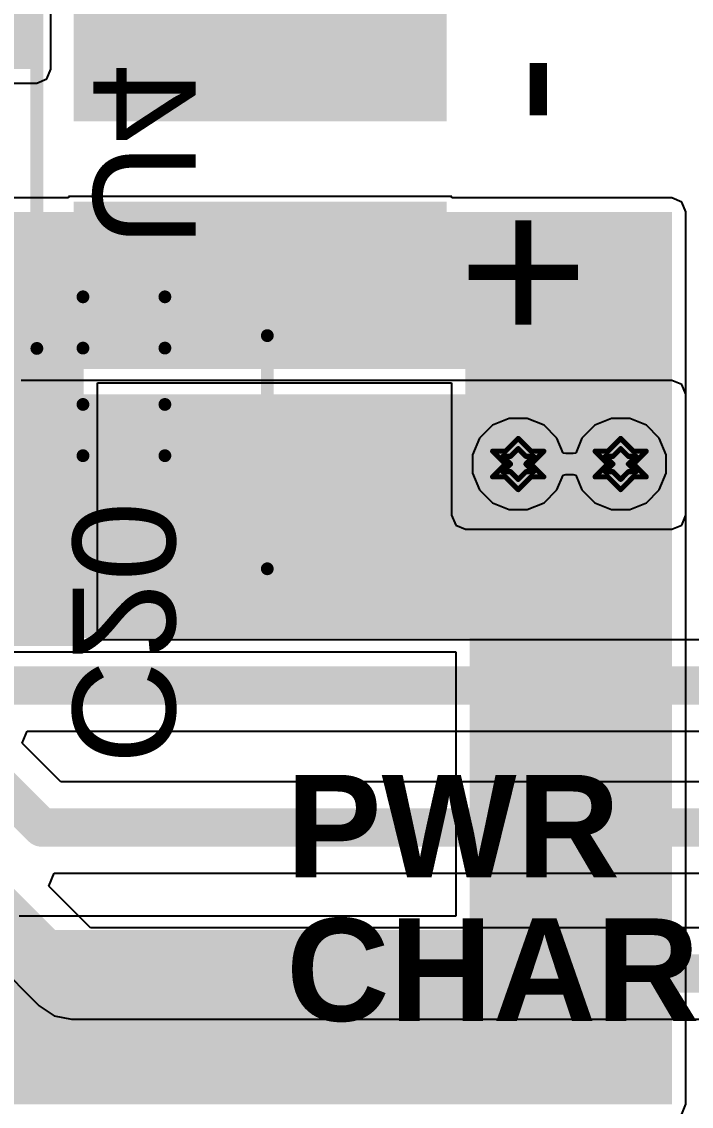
# Model space of a CAD drawing. Header units: inches. Extents: x -2.7 to 10.9, y -2.9 to 7.4.
# Drawn here: x 2.2371 to 2.4986, y 0.8382 to 1.2615 of the extents above; entities that cross this region are included whole.
import ezdxf

# ---------------------------------------------------------------- set-up
doc = ezdxf.new("R2010")
doc.units = ezdxf.units.IN
doc.header["$MEASUREMENT"] = 0
for name, color, linetype in [('Board Outline', 216, 'Continuous'), ('Bottom Layer', 5, 'Continuous'), ('Bottom Overlay', 54, 'Continuous'), ('Bottom Paste', 16, 'Continuous'), ('Bottom Solder', 6, 'Continuous'), ('Drill Drawing', 1, 'Continuous'), ('Layer 2', 16, 'Continuous'), ('Layer 3', 76, 'Continuous'), ('Top Layer', 1, 'Continuous'), ('Top Overlay', 2, 'Continuous'), ('Top Paste', 8, 'Continuous'), ('Top Solder', 216, 'Continuous'), ('Via Holes', 16, 'Continuous')]:
    doc.layers.add(name, color=color, linetype=linetype)
doc.styles.add('Arial', font='', dxfattribs={"height": 0.2})
doc.styles.add('Arial_Bold', font='', dxfattribs={"height": 0.2})
doc.styles.get('Arial').set_extended_font_data('Arial')
doc.styles.get('Arial_Bold').set_extended_font_data('Arial', bold=True)

# ---------------------------------------------------------------- blocks, each defined once
blk = doc.blocks.new('ESOP_8_B_137')
at = {"layer": 'Bottom Layer'}
for points in [[(-0.13813, 0.08681), (-0.09089, 0.08681), (-0.09089, 0.06319), (-0.13813, 0.06319)], [(0.09089, 0.08681), (0.13813, 0.08681), (0.13813, 0.06319), (0.09089, 0.06319)], [(-0.04724, 0.06496), (0.04724, 0.06496), (0.04724, -0.06496), (-0.04724, -0.06496)], [(-0.13813, 0.03681), (-0.09089, 0.03681), (-0.09089, 0.01319), (-0.13813, 0.01319)], [(0.09089, 0.03681), (0.13813, 0.03681), (0.13813, 0.01319), (0.09089, 0.01319)], [(-0.13813, -0.01319), (-0.09089, -0.01319), (-0.09089, -0.03681), (-0.13813, -0.03681)], [(0.09089, -0.01319), (0.13813, -0.01319), (0.13813, -0.03681), (0.09089, -0.03681)], [(-0.13813, -0.06319), (-0.09089, -0.06319), (-0.09089, -0.08681), (-0.13813, -0.08681)], [(0.09089, -0.06319), (0.13813, -0.06319), (0.13813, -0.08681), (0.09089, -0.08681)]]:
    blk.add_hatch(color=5, dxfattribs=at).paths.add_polyline_path(points)
at = {"layer": 'Bottom Paste'}
for points in [[(-0.13813, 0.08681), (-0.09089, 0.08681), (-0.09089, 0.06319), (-0.13813, 0.06319)], [(0.09089, 0.08681), (0.13813, 0.08681), (0.13813, 0.06319), (0.09089, 0.06319)], [(-0.04724, 0.06496), (0.04724, 0.06496), (0.04724, -0.06496), (-0.04724, -0.06496)], [(-0.13813, 0.03681), (-0.09089, 0.03681), (-0.09089, 0.01319), (-0.13813, 0.01319)], [(0.09089, 0.03681), (0.13813, 0.03681), (0.13813, 0.01319), (0.09089, 0.01319)], [(-0.13813, -0.01319), (-0.09089, -0.01319), (-0.09089, -0.03681), (-0.13813, -0.03681)], [(0.09089, -0.01319), (0.13813, -0.01319), (0.13813, -0.03681), (0.09089, -0.03681)], [(-0.13813, -0.06319), (-0.09089, -0.06319), (-0.09089, -0.08681), (-0.13813, -0.08681)], [(0.09089, -0.06319), (0.13813, -0.06319), (0.13813, -0.08681), (0.09089, -0.08681)]]:
    blk.add_hatch(color=16, dxfattribs=at).paths.add_polyline_path(points)
at = {"layer": 'Bottom Solder'}
for points in [[(-0.14213, 0.09081), (-0.08689, 0.09081), (-0.08689, 0.05919), (-0.14213, 0.05919)], [(0.08689, 0.09081), (0.14213, 0.09081), (0.14213, 0.05919), (0.08689, 0.05919)], [(-0.05124, 0.06896), (0.05124, 0.06896), (0.05124, -0.06896), (-0.05124, -0.06896)], [(-0.14213, 0.04081), (-0.08689, 0.04081), (-0.08689, 0.00919), (-0.14213, 0.00919)], [(0.08689, 0.04081), (0.14213, 0.04081), (0.14213, 0.00919), (0.08689, 0.00919)], [(-0.14213, -0.00919), (-0.08689, -0.00919), (-0.08689, -0.04081), (-0.14213, -0.04081)], [(0.08689, -0.00919), (0.14213, -0.00919), (0.14213, -0.04081), (0.08689, -0.04081)], [(-0.14213, -0.05919), (-0.08689, -0.05919), (-0.08689, -0.09081), (-0.14213, -0.09081)], [(0.08689, -0.05919), (0.14213, -0.05919), (0.14213, -0.09081), (0.08689, -0.09081)]]:
    blk.add_hatch(color=6, dxfattribs=at).paths.add_polyline_path(points)
at = {"layer": 'Bottom Overlay'}
for points in [[(-0.075, -0.099, 0.005, 0.005, 0), (-0.075, 0.099, 0.005, 0.005, 0)], [(0.073, 0.099, 0.005, 0.005, 0), (-0.075, 0.099, 0.005, 0.005, 0)], [(0.073, -0.099, 0.005, 0.005, 0), (0.073, 0.099, 0.005, 0.005, 0)], [(-0.15265, -0.08069, 0.01181, 0.01181, 0), (-0.15265, -0.07069, 0.01181, 0.01181, 0)], [(-0.14765, -0.07569, 0.01181, 0.01181, 0), (-0.15265, -0.07069, 0.01181, 0.01181, 0)], [(-0.15265, -0.08069, 0.01181, 0.01181, 0), (-0.14765, -0.07569, 0.01181, 0.01181, 0)], [(0.073, -0.099, 0.005, 0.005, 0), (-0.075, -0.099, 0.005, 0.005, 0)]]:
    blk.add_lwpolyline(points, format="xyseb", dxfattribs=at)
for points in [[(-0.07625, 0.099, 0.0025, 0.0025, 1), (-0.07375, 0.099, 0.0025, 0.0025, 1)], [(-0.07625, 0.099, 0.0025, 0.0025, 1), (-0.07375, 0.099, 0.0025, 0.0025, 1)], [(0.07175, 0.099, 0.0025, 0.0025, 1), (0.07425, 0.099, 0.0025, 0.0025, 1)], [(0.07175, 0.099, 0.0025, 0.0025, 1), (0.07425, 0.099, 0.0025, 0.0025, 1)], [(-0.1556, -0.07069, 0.00591, 0.00591, 1), (-0.14969, -0.07069, 0.00591, 0.00591, 1)], [(-0.1556, -0.07069, 0.00591, 0.00591, 1), (-0.14969, -0.07069, 0.00591, 0.00591, 1)], [(-0.1506, -0.07569, 0.00591, 0.00591, 1), (-0.14469, -0.07569, 0.00591, 0.00591, 1)], [(-0.1506, -0.07569, 0.00591, 0.00591, 1), (-0.14469, -0.07569, 0.00591, 0.00591, 1)], [(-0.1556, -0.08069, 0.00591, 0.00591, 1), (-0.14969, -0.08069, 0.00591, 0.00591, 1)], [(-0.1556, -0.08069, 0.00591, 0.00591, 1), (-0.14969, -0.08069, 0.00591, 0.00591, 1)], [(-0.07625, -0.099, 0.0025, 0.0025, 1), (-0.07375, -0.099, 0.0025, 0.0025, 1)], [(-0.07625, -0.099, 0.0025, 0.0025, 1), (-0.07375, -0.099, 0.0025, 0.0025, 1)], [(0.07175, -0.099, 0.0025, 0.0025, 1), (0.07425, -0.099, 0.0025, 0.0025, 1)], [(0.07175, -0.099, 0.0025, 0.0025, 1), (0.07425, -0.099, 0.0025, 0.0025, 1)]]:
    blk.add_lwpolyline(points, format="xyseb", close=True, dxfattribs=at)
blk = doc.blocks.new('WAFER_PH2_0_2PWB_248')
at = {"layer": 'Top Layer'}
for points in [[(-0.05906, 0.1811), (-0.01969, 0.1811), (-0.01969, 0.04331), (-0.05906, 0.04331)], [(0.01969, 0.1811), (0.05906, 0.1811), (0.05906, 0.04331), (0.01969, 0.04331)], [(-0.16142, -0.04331), (-0.10236, -0.04331), (-0.10236, -0.1811), (-0.16142, -0.1811)], [(0.16142, -0.1811), (0.10236, -0.1811), (0.10236, -0.04331), (0.16142, -0.04331)]]:
    blk.add_hatch(color=1, dxfattribs=at).paths.add_polyline_path(points)
at = {"layer": 'Top Paste'}
for points in [[(-0.05906, 0.1811), (-0.01969, 0.1811), (-0.01969, 0.04331), (-0.05906, 0.04331)], [(0.01969, 0.1811), (0.05906, 0.1811), (0.05906, 0.04331), (0.01969, 0.04331)], [(-0.16142, -0.04331), (-0.10236, -0.04331), (-0.10236, -0.1811), (-0.16142, -0.1811)], [(0.16142, -0.1811), (0.10236, -0.1811), (0.10236, -0.04331), (0.16142, -0.04331)]]:
    blk.add_hatch(color=8, dxfattribs=at).paths.add_polyline_path(points)
at = {"layer": 'Top Solder'}
for points in [[(-0.06306, 0.1851), (-0.01569, 0.1851), (-0.01569, 0.03931), (-0.06306, 0.03931)], [(0.01569, 0.1851), (0.06306, 0.1851), (0.06306, 0.03931), (0.01569, 0.03931)], [(-0.16542, -0.03931), (-0.09836, -0.03931), (-0.09836, -0.1851), (-0.16542, -0.1851)], [(0.16542, -0.1851), (0.09836, -0.1851), (0.09836, -0.03931), (0.16542, -0.03931)]]:
    blk.add_hatch(color=216, dxfattribs=at).paths.add_polyline_path(points)
at = {"layer": 'Top Overlay'}
for points in [[(-0.068, 0.134, 0.005, 0.005, 0), (-0.074, 0.14, 0.005, 0.005, 0)], [(-0.074, 0.128, 0.005, 0.005, 0), (-0.074, 0.14, 0.005, 0.005, 0)], [(-0.074, 0.128, 0.005, 0.005, 0), (-0.068, 0.134, 0.005, 0.005, 0)], [(-0.161, -0.034, 0.005, 0.005, 0), (-0.161, 0.115, 0.005, 0.005, 0)], [(-0.07, 0.115, 0.005, 0.005, 0), (-0.161, 0.115, 0.005, 0.005, 0)], [(0.159, 0.115, 0.005, 0.005, 0), (0.068, 0.115, 0.005, 0.005, 0)], [(0.159, -0.034, 0.005, 0.005, 0), (0.159, 0.115, 0.005, 0.005, 0)], [(0.142, -0.191, 0.005, 0.005, 0), (-0.138, -0.191, 0.005, 0.005, 0)]]:
    blk.add_lwpolyline(points, format="xyseb", dxfattribs=at)
for points in [[(-0.07525, 0.14, 0.0025, 0.0025, 1), (-0.07275, 0.14, 0.0025, 0.0025, 1)], [(-0.07525, 0.14, 0.0025, 0.0025, 1), (-0.07275, 0.14, 0.0025, 0.0025, 1)], [(-0.06925, 0.134, 0.0025, 0.0025, 1), (-0.06675, 0.134, 0.0025, 0.0025, 1)], [(-0.06925, 0.134, 0.0025, 0.0025, 1), (-0.06675, 0.134, 0.0025, 0.0025, 1)], [(-0.07525, 0.128, 0.0025, 0.0025, 1), (-0.07275, 0.128, 0.0025, 0.0025, 1)], [(-0.07525, 0.128, 0.0025, 0.0025, 1), (-0.07275, 0.128, 0.0025, 0.0025, 1)], [(-0.16225, 0.115, 0.0025, 0.0025, 1), (-0.15975, 0.115, 0.0025, 0.0025, 1)], [(-0.16225, 0.115, 0.0025, 0.0025, 1), (-0.15975, 0.115, 0.0025, 0.0025, 1)], [(-0.07125, 0.115, 0.0025, 0.0025, 1), (-0.06875, 0.115, 0.0025, 0.0025, 1)], [(0.06675, 0.115, 0.0025, 0.0025, 1), (0.06925, 0.115, 0.0025, 0.0025, 1)], [(0.15775, 0.115, 0.0025, 0.0025, 1), (0.16025, 0.115, 0.0025, 0.0025, 1)], [(0.15775, 0.115, 0.0025, 0.0025, 1), (0.16025, 0.115, 0.0025, 0.0025, 1)], [(-0.16225, -0.034, 0.0025, 0.0025, 1), (-0.15975, -0.034, 0.0025, 0.0025, 1)], [(0.15775, -0.034, 0.0025, 0.0025, 1), (0.16025, -0.034, 0.0025, 0.0025, 1)], [(-0.13925, -0.191, 0.0025, 0.0025, 1), (-0.13675, -0.191, 0.0025, 0.0025, 1)], [(0.14075, -0.191, 0.0025, 0.0025, 1), (0.14325, -0.191, 0.0025, 0.0025, 1)]]:
    blk.add_lwpolyline(points, format="xyseb", close=True, dxfattribs=at)
at = {"layer": 'Top Overlay', "style": 'Arial'}
blk.add_text('PCB Edge', height=0.047244, rotation=-180, dxfattribs=at).set_placement((0.09269, -0.15221))
blk = doc.blocks.new('C___0402_B_324')
at = {"layer": 'Bottom Layer'}
for points in [[(-0.0095, 0.0125), (-0.0095, -0.0125), (-0.0275, -0.0125), (-0.0275, 0.0125)], [(0.0275, 0.0125), (0.0275, -0.0125), (0.0095, -0.0125), (0.0095, 0.0125)]]:
    blk.add_hatch(color=5, dxfattribs=at).paths.add_polyline_path(points)
at = {"layer": 'Bottom Paste'}
for points in [[(-0.0095, 0.0125), (-0.0095, -0.0125), (-0.0275, -0.0125), (-0.0275, 0.0125)], [(0.0275, 0.0125), (0.0275, -0.0125), (0.0095, -0.0125), (0.0095, 0.0125)]]:
    blk.add_hatch(color=16, dxfattribs=at).paths.add_polyline_path(points)
at = {"layer": 'Bottom Solder'}
for points in [[(-0.00714, 0.01486), (-0.00714, -0.01486), (-0.02986, -0.01486), (-0.02986, 0.01486)], [(0.02986, 0.01486), (0.02986, -0.01486), (0.00714, -0.01486), (0.00714, 0.01486)]]:
    blk.add_hatch(color=6, dxfattribs=at).paths.add_polyline_path(points)
at = {"layer": 'Bottom Overlay'}
for points in [[(-0.031, -0.016, 0.005, 0.005, 0), (-0.031, 0.016, 0.005, 0.005, 0)], [(-0.011, 0.016, 0.005, 0.005, 0), (-0.031, 0.016, 0.005, 0.005, 0)], [(0.031, 0.016, 0.005, 0.005, 0), (0.011, 0.016, 0.005, 0.005, 0)], [(0.031, -0.016, 0.005, 0.005, 0), (0.031, 0.016, 0.005, 0.005, 0)], [(-0.011, -0.016, 0.005, 0.005, 0), (-0.031, -0.016, 0.005, 0.005, 0)], [(0.031, -0.016, 0.005, 0.005, 0), (0.011, -0.016, 0.005, 0.005, 0)]]:
    blk.add_lwpolyline(points, format="xyseb", dxfattribs=at)
for points in [[(-0.03225, 0.016, 0.0025, 0.0025, 1), (-0.02975, 0.016, 0.0025, 0.0025, 1)], [(-0.03225, 0.016, 0.0025, 0.0025, 1), (-0.02975, 0.016, 0.0025, 0.0025, 1)], [(-0.01225, 0.016, 0.0025, 0.0025, 1), (-0.00975, 0.016, 0.0025, 0.0025, 1)], [(0.00975, 0.016, 0.0025, 0.0025, 1), (0.01225, 0.016, 0.0025, 0.0025, 1)], [(0.02975, 0.016, 0.0025, 0.0025, 1), (0.03225, 0.016, 0.0025, 0.0025, 1)], [(0.02975, 0.016, 0.0025, 0.0025, 1), (0.03225, 0.016, 0.0025, 0.0025, 1)], [(-0.03225, -0.016, 0.0025, 0.0025, 1), (-0.02975, -0.016, 0.0025, 0.0025, 1)], [(-0.03225, -0.016, 0.0025, 0.0025, 1), (-0.02975, -0.016, 0.0025, 0.0025, 1)], [(-0.01225, -0.016, 0.0025, 0.0025, 1), (-0.00975, -0.016, 0.0025, 0.0025, 1)], [(0.00975, -0.016, 0.0025, 0.0025, 1), (0.01225, -0.016, 0.0025, 0.0025, 1)], [(0.02975, -0.016, 0.0025, 0.0025, 1), (0.03225, -0.016, 0.0025, 0.0025, 1)], [(0.02975, -0.016, 0.0025, 0.0025, 1), (0.03225, -0.016, 0.0025, 0.0025, 1)]]:
    blk.add_lwpolyline(points, format="xyseb", close=True, dxfattribs=at)

msp = doc.modelspace()

# ---------------------------------------------------------------- hatches: boundary and pattern name
at = {"layer": 'Bottom Layer'}
for points in [[(2.20719, 1.02104), (2.491, 1.02104), (2.491, 1.11611), (2.20719, 1.11611)], [(2.20719, 1.06887), (2.491, 1.06887), (2.491, 1.11611), (2.20719, 1.11611)], [(2.412, 0.84996), (2.491, 0.84996), (2.491, 1.11611), (2.412, 1.11611)], [(1.814, 0.83901), (2.491, 0.83901), (2.491, 0.907), (1.814, 0.907)]]:
    msp.add_hatch(color=5, dxfattribs=at).paths.add_polyline_path(points)
h = msp.add_hatch(color=5, dxfattribs=at)
edge = h.paths.add_edge_path()
edge.add_arc((2.431, 1.08889), 0.01181, 0, 360)
h = msp.add_hatch(color=5, dxfattribs=at)
edge = h.paths.add_edge_path()
edge.add_arc((2.471, 1.08889), 0.01181, 0, 360)
at = {"layer": 'Bottom Solder'}
h = msp.add_hatch(color=6, dxfattribs=at)
edge = h.paths.add_edge_path()
edge.add_arc((2.431, 1.08889), 0.01581, 0, 360)
h = msp.add_hatch(color=6, dxfattribs=at)
edge = h.paths.add_edge_path()
edge.add_arc((2.471, 1.08889), 0.01581, 0, 360)
at = {"layer": 'Layer 2'}
h = msp.add_hatch(color=16, dxfattribs=at)
edge = h.paths.add_edge_path()
edge.add_arc((2.431, 1.08889), 0.01181, 0, 360)
h = msp.add_hatch(color=16, dxfattribs=at)
edge = h.paths.add_edge_path()
edge.add_arc((2.471, 1.08889), 0.01181, 0, 360)
at = {"layer": 'Layer 3'}
h = msp.add_hatch(color=76, dxfattribs=at)
edge = h.paths.add_edge_path()
edge.add_arc((2.431, 1.08889), 0.01181, 0, 360)
h = msp.add_hatch(color=76, dxfattribs=at)
edge = h.paths.add_edge_path()
edge.add_arc((2.471, 1.08889), 0.01181, 0, 360)
at = {"layer": 'Top Layer'}
for points in [[(2.197, 1.243), (2.243, 1.243), (2.243, 1.4), (2.197, 1.4)], [(2.349, 1.22669), (2.3991, 1.22669), (2.3991, 1.4), (2.349, 1.4)], [(1.97, 1.243), (2.243, 1.243), (2.243, 1.29559), (1.97, 1.29559)], [(2.25843, 1.22669), (2.3991, 1.22669), (2.3991, 1.28842), (2.25843, 1.28842)], [(2.19306, 1.01782), (2.26131, 1.01782), (2.26131, 1.18731), (2.19306, 1.18731)], [(2.19306, 1.126), (2.491, 1.126), (2.491, 1.18731), (2.19306, 1.18731)], [(2.4104, 1.06887), (2.491, 1.06887), (2.491, 1.18731), (2.4104, 1.18731)]]:
    msp.add_hatch(color=1, dxfattribs=at).paths.add_polyline_path(points)
h = msp.add_hatch(color=1, dxfattribs=at)
edge = h.paths.add_edge_path()
edge.add_arc((2.431, 1.08889), 0.01181, 0, 360)
h = msp.add_hatch(color=1, dxfattribs=at)
edge = h.paths.add_edge_path()
edge.add_arc((2.471, 1.08889), 0.01181, 0, 360)
at = {"layer": 'Top Solder'}
h = msp.add_hatch(color=216, dxfattribs=at)
edge = h.paths.add_edge_path()
edge.add_arc((2.431, 1.08889), 0.01581, 0, 360)
h = msp.add_hatch(color=216, dxfattribs=at)
edge = h.paths.add_edge_path()
edge.add_arc((2.471, 1.08889), 0.01581, 0, 360)
at = {"layer": 'Via Holes'}
h = msp.add_hatch(color=7, dxfattribs=at)
edge = h.paths.add_edge_path()
edge.add_arc((2.431, 1.08889), 0.00591, 0, 360)
h = msp.add_hatch(color=7, dxfattribs=at)
edge = h.paths.add_edge_path()
edge.add_arc((2.471, 1.08889), 0.00591, 0, 360)

# ---------------------------------------------------------------- linework, layer by layer
at = {"layer": 'Board Outline'}
msp.add_lwpolyline([(-2.49969, 1.37795, 0.005, 0.005, -0.740599), (2.8433, 0.25075, 0.005, 0.005, 0)], format="xyseb", dxfattribs=at)
at = {"layer": 'Bottom Layer'}
for p, q in [((2.491, 1.12153), (2.23681, 1.12153)), ((2.49483, 1.11994), (2.491, 1.12153)), ((2.49641, 1.11611), (2.49483, 1.11994)), ((2.49641, 0.907), (2.49641, 1.11611)), ((2.20719, 1.01563), (2.40659, 1.01563)), ((2.40659, 1.01563), (2.40659, 0.91241)), ((2.40659, 0.91241), (2.23609, 0.91241)), ((2.49641, 0.83901), (2.49641, 0.907)), ((2.49483, 0.83519), (2.49641, 0.83901))]:
    msp.add_line(p, q, dxfattribs=at)
at = {"layer": 'Drill Drawing'}
for points in [[(2.426, 1.09389, 0.002, 0.002, 0), (2.431, 1.09889, 0.002, 0.002, 0)], [(2.431, 1.09889, 0.002, 0.002, 0), (2.436, 1.09389, 0.002, 0.002, 0)], [(2.466, 1.09389, 0.002, 0.002, 0), (2.471, 1.09889, 0.002, 0.002, 0)], [(2.471, 1.09889, 0.002, 0.002, 0), (2.476, 1.09389, 0.002, 0.002, 0)], [(2.421, 1.09389, 0.002, 0.002, 0), (2.426, 1.08889, 0.002, 0.002, 0)], [(2.421, 1.09389, 0.002, 0.002, 0), (2.426, 1.09389, 0.002, 0.002, 0)], [(2.425, 1.09189, 0.002, 0.002, 0), (2.428, 1.08889, 0.002, 0.002, 0)], [(2.425, 1.09189, 0.002, 0.002, 0), (2.428, 1.09189, 0.002, 0.002, 0)], [(2.428, 1.09189, 0.002, 0.002, 0), (2.431, 1.09489, 0.002, 0.002, 0)], [(2.431, 1.09489, 0.002, 0.002, 0), (2.434, 1.09189, 0.002, 0.002, 0)], [(2.434, 1.09189, 0.002, 0.002, 0), (2.437, 1.09189, 0.002, 0.002, 0)], [(2.434, 1.08889, 0.002, 0.002, 0), (2.437, 1.09189, 0.002, 0.002, 0)], [(2.436, 1.09389, 0.002, 0.002, 0), (2.441, 1.09389, 0.002, 0.002, 0)], [(2.436, 1.08889, 0.002, 0.002, 0), (2.441, 1.09389, 0.002, 0.002, 0)], [(2.461, 1.09389, 0.002, 0.002, 0), (2.466, 1.08889, 0.002, 0.002, 0)], [(2.461, 1.09389, 0.002, 0.002, 0), (2.466, 1.09389, 0.002, 0.002, 0)], [(2.465, 1.09189, 0.002, 0.002, 0), (2.468, 1.08889, 0.002, 0.002, 0)], [(2.465, 1.09189, 0.002, 0.002, 0), (2.468, 1.09189, 0.002, 0.002, 0)], [(2.468, 1.09189, 0.002, 0.002, 0), (2.471, 1.09489, 0.002, 0.002, 0)], [(2.471, 1.09489, 0.002, 0.002, 0), (2.474, 1.09189, 0.002, 0.002, 0)], [(2.474, 1.09189, 0.002, 0.002, 0), (2.477, 1.09189, 0.002, 0.002, 0)], [(2.474, 1.08889, 0.002, 0.002, 0), (2.477, 1.09189, 0.002, 0.002, 0)], [(2.476, 1.09389, 0.002, 0.002, 0), (2.481, 1.09389, 0.002, 0.002, 0)], [(2.476, 1.08889, 0.002, 0.002, 0), (2.481, 1.09389, 0.002, 0.002, 0)], [(2.421, 1.08389, 0.002, 0.002, 0), (2.426, 1.08889, 0.002, 0.002, 0)], [(2.425, 1.08589, 0.002, 0.002, 0), (2.428, 1.08889, 0.002, 0.002, 0)], [(2.434, 1.08889, 0.002, 0.002, 0), (2.437, 1.08589, 0.002, 0.002, 0)], [(2.436, 1.08889, 0.002, 0.002, 0), (2.441, 1.08389, 0.002, 0.002, 0)], [(2.461, 1.08389, 0.002, 0.002, 0), (2.466, 1.08889, 0.002, 0.002, 0)], [(2.465, 1.08589, 0.002, 0.002, 0), (2.468, 1.08889, 0.002, 0.002, 0)], [(2.474, 1.08889, 0.002, 0.002, 0), (2.477, 1.08589, 0.002, 0.002, 0)], [(2.476, 1.08889, 0.002, 0.002, 0), (2.481, 1.08389, 0.002, 0.002, 0)], [(2.421, 1.08389, 0.002, 0.002, 0), (2.426, 1.08389, 0.002, 0.002, 0)], [(2.425, 1.08589, 0.002, 0.002, 0), (2.428, 1.08589, 0.002, 0.002, 0)], [(2.426, 1.08389, 0.002, 0.002, 0), (2.431, 1.07889, 0.002, 0.002, 0)], [(2.428, 1.08589, 0.002, 0.002, 0), (2.431, 1.08289, 0.002, 0.002, 0)], [(2.431, 1.08289, 0.002, 0.002, 0), (2.434, 1.08589, 0.002, 0.002, 0)], [(2.431, 1.07889, 0.002, 0.002, 0), (2.436, 1.08389, 0.002, 0.002, 0)], [(2.434, 1.08589, 0.002, 0.002, 0), (2.437, 1.08589, 0.002, 0.002, 0)], [(2.436, 1.08389, 0.002, 0.002, 0), (2.441, 1.08389, 0.002, 0.002, 0)], [(2.461, 1.08389, 0.002, 0.002, 0), (2.466, 1.08389, 0.002, 0.002, 0)], [(2.465, 1.08589, 0.002, 0.002, 0), (2.468, 1.08589, 0.002, 0.002, 0)], [(2.466, 1.08389, 0.002, 0.002, 0), (2.471, 1.07889, 0.002, 0.002, 0)], [(2.468, 1.08589, 0.002, 0.002, 0), (2.471, 1.08289, 0.002, 0.002, 0)], [(2.471, 1.08289, 0.002, 0.002, 0), (2.474, 1.08589, 0.002, 0.002, 0)], [(2.471, 1.07889, 0.002, 0.002, 0), (2.476, 1.08389, 0.002, 0.002, 0)], [(2.474, 1.08589, 0.002, 0.002, 0), (2.477, 1.08589, 0.002, 0.002, 0)], [(2.476, 1.08389, 0.002, 0.002, 0), (2.481, 1.08389, 0.002, 0.002, 0)]]:
    msp.add_lwpolyline(points, format="xyseb", dxfattribs=at)
for points in [[(2.4305, 1.09889, 0.001, 0.001, 1), (2.4315, 1.09889, 0.001, 0.001, 1)], [(2.4305, 1.09889, 0.001, 0.001, 1), (2.4315, 1.09889, 0.001, 0.001, 1)], [(2.4705, 1.09889, 0.001, 0.001, 1), (2.4715, 1.09889, 0.001, 0.001, 1)], [(2.4705, 1.09889, 0.001, 0.001, 1), (2.4715, 1.09889, 0.001, 0.001, 1)], [(2.4205, 1.09389, 0.001, 0.001, 1), (2.4215, 1.09389, 0.001, 0.001, 1)], [(2.4205, 1.09389, 0.001, 0.001, 1), (2.4215, 1.09389, 0.001, 0.001, 1)], [(2.4245, 1.09189, 0.001, 0.001, 1), (2.4255, 1.09189, 0.001, 0.001, 1)], [(2.4245, 1.09189, 0.001, 0.001, 1), (2.4255, 1.09189, 0.001, 0.001, 1)], [(2.4255, 1.09389, 0.001, 0.001, 1), (2.4265, 1.09389, 0.001, 0.001, 1)], [(2.4255, 1.09389, 0.001, 0.001, 1), (2.4265, 1.09389, 0.001, 0.001, 1)], [(2.4275, 1.09189, 0.001, 0.001, 1), (2.4285, 1.09189, 0.001, 0.001, 1)], [(2.4275, 1.09189, 0.001, 0.001, 1), (2.4285, 1.09189, 0.001, 0.001, 1)], [(2.4305, 1.09489, 0.001, 0.001, 1), (2.4315, 1.09489, 0.001, 0.001, 1)], [(2.4305, 1.09489, 0.001, 0.001, 1), (2.4315, 1.09489, 0.001, 0.001, 1)], [(2.4335, 1.09189, 0.001, 0.001, 1), (2.4345, 1.09189, 0.001, 0.001, 1)], [(2.4335, 1.09189, 0.001, 0.001, 1), (2.4345, 1.09189, 0.001, 0.001, 1)], [(2.4355, 1.09389, 0.001, 0.001, 1), (2.4365, 1.09389, 0.001, 0.001, 1)], [(2.4355, 1.09389, 0.001, 0.001, 1), (2.4365, 1.09389, 0.001, 0.001, 1)], [(2.4365, 1.09189, 0.001, 0.001, 1), (2.4375, 1.09189, 0.001, 0.001, 1)], [(2.4365, 1.09189, 0.001, 0.001, 1), (2.4375, 1.09189, 0.001, 0.001, 1)], [(2.4405, 1.09389, 0.001, 0.001, 1), (2.4415, 1.09389, 0.001, 0.001, 1)], [(2.4405, 1.09389, 0.001, 0.001, 1), (2.4415, 1.09389, 0.001, 0.001, 1)], [(2.4605, 1.09389, 0.001, 0.001, 1), (2.4615, 1.09389, 0.001, 0.001, 1)], [(2.4605, 1.09389, 0.001, 0.001, 1), (2.4615, 1.09389, 0.001, 0.001, 1)], [(2.4645, 1.09189, 0.001, 0.001, 1), (2.4655, 1.09189, 0.001, 0.001, 1)], [(2.4645, 1.09189, 0.001, 0.001, 1), (2.4655, 1.09189, 0.001, 0.001, 1)], [(2.4655, 1.09389, 0.001, 0.001, 1), (2.4665, 1.09389, 0.001, 0.001, 1)], [(2.4655, 1.09389, 0.001, 0.001, 1), (2.4665, 1.09389, 0.001, 0.001, 1)], [(2.4675, 1.09189, 0.001, 0.001, 1), (2.4685, 1.09189, 0.001, 0.001, 1)], [(2.4675, 1.09189, 0.001, 0.001, 1), (2.4685, 1.09189, 0.001, 0.001, 1)], [(2.4705, 1.09489, 0.001, 0.001, 1), (2.4715, 1.09489, 0.001, 0.001, 1)], [(2.4705, 1.09489, 0.001, 0.001, 1), (2.4715, 1.09489, 0.001, 0.001, 1)], [(2.4735, 1.09189, 0.001, 0.001, 1), (2.4745, 1.09189, 0.001, 0.001, 1)], [(2.4735, 1.09189, 0.001, 0.001, 1), (2.4745, 1.09189, 0.001, 0.001, 1)], [(2.4755, 1.09389, 0.001, 0.001, 1), (2.4765, 1.09389, 0.001, 0.001, 1)], [(2.4755, 1.09389, 0.001, 0.001, 1), (2.4765, 1.09389, 0.001, 0.001, 1)], [(2.4765, 1.09189, 0.001, 0.001, 1), (2.4775, 1.09189, 0.001, 0.001, 1)], [(2.4765, 1.09189, 0.001, 0.001, 1), (2.4775, 1.09189, 0.001, 0.001, 1)], [(2.4805, 1.09389, 0.001, 0.001, 1), (2.4815, 1.09389, 0.001, 0.001, 1)], [(2.4805, 1.09389, 0.001, 0.001, 1), (2.4815, 1.09389, 0.001, 0.001, 1)], [(2.4255, 1.08889, 0.001, 0.001, 1), (2.4265, 1.08889, 0.001, 0.001, 1)], [(2.4255, 1.08889, 0.001, 0.001, 1), (2.4265, 1.08889, 0.001, 0.001, 1)], [(2.4275, 1.08889, 0.001, 0.001, 1), (2.4285, 1.08889, 0.001, 0.001, 1)], [(2.4275, 1.08889, 0.001, 0.001, 1), (2.4285, 1.08889, 0.001, 0.001, 1)], [(2.4335, 1.08889, 0.001, 0.001, 1), (2.4345, 1.08889, 0.001, 0.001, 1)], [(2.4335, 1.08889, 0.001, 0.001, 1), (2.4345, 1.08889, 0.001, 0.001, 1)], [(2.4355, 1.08889, 0.001, 0.001, 1), (2.4365, 1.08889, 0.001, 0.001, 1)], [(2.4355, 1.08889, 0.001, 0.001, 1), (2.4365, 1.08889, 0.001, 0.001, 1)], [(2.4655, 1.08889, 0.001, 0.001, 1), (2.4665, 1.08889, 0.001, 0.001, 1)], [(2.4655, 1.08889, 0.001, 0.001, 1), (2.4665, 1.08889, 0.001, 0.001, 1)], [(2.4675, 1.08889, 0.001, 0.001, 1), (2.4685, 1.08889, 0.001, 0.001, 1)], [(2.4675, 1.08889, 0.001, 0.001, 1), (2.4685, 1.08889, 0.001, 0.001, 1)], [(2.4735, 1.08889, 0.001, 0.001, 1), (2.4745, 1.08889, 0.001, 0.001, 1)], [(2.4735, 1.08889, 0.001, 0.001, 1), (2.4745, 1.08889, 0.001, 0.001, 1)], [(2.4755, 1.08889, 0.001, 0.001, 1), (2.4765, 1.08889, 0.001, 0.001, 1)], [(2.4755, 1.08889, 0.001, 0.001, 1), (2.4765, 1.08889, 0.001, 0.001, 1)], [(2.4205, 1.08389, 0.001, 0.001, 1), (2.4215, 1.08389, 0.001, 0.001, 1)], [(2.4205, 1.08389, 0.001, 0.001, 1), (2.4215, 1.08389, 0.001, 0.001, 1)], [(2.4245, 1.08589, 0.001, 0.001, 1), (2.4255, 1.08589, 0.001, 0.001, 1)], [(2.4245, 1.08589, 0.001, 0.001, 1), (2.4255, 1.08589, 0.001, 0.001, 1)], [(2.4255, 1.08389, 0.001, 0.001, 1), (2.4265, 1.08389, 0.001, 0.001, 1)], [(2.4255, 1.08389, 0.001, 0.001, 1), (2.4265, 1.08389, 0.001, 0.001, 1)], [(2.4275, 1.08589, 0.001, 0.001, 1), (2.4285, 1.08589, 0.001, 0.001, 1)], [(2.4275, 1.08589, 0.001, 0.001, 1), (2.4285, 1.08589, 0.001, 0.001, 1)], [(2.4305, 1.08289, 0.001, 0.001, 1), (2.4315, 1.08289, 0.001, 0.001, 1)], [(2.4305, 1.08289, 0.001, 0.001, 1), (2.4315, 1.08289, 0.001, 0.001, 1)], [(2.4335, 1.08589, 0.001, 0.001, 1), (2.4345, 1.08589, 0.001, 0.001, 1)], [(2.4335, 1.08589, 0.001, 0.001, 1), (2.4345, 1.08589, 0.001, 0.001, 1)], [(2.4355, 1.08389, 0.001, 0.001, 1), (2.4365, 1.08389, 0.001, 0.001, 1)], [(2.4355, 1.08389, 0.001, 0.001, 1), (2.4365, 1.08389, 0.001, 0.001, 1)], [(2.4365, 1.08589, 0.001, 0.001, 1), (2.4375, 1.08589, 0.001, 0.001, 1)], [(2.4365, 1.08589, 0.001, 0.001, 1), (2.4375, 1.08589, 0.001, 0.001, 1)], [(2.4405, 1.08389, 0.001, 0.001, 1), (2.4415, 1.08389, 0.001, 0.001, 1)], [(2.4405, 1.08389, 0.001, 0.001, 1), (2.4415, 1.08389, 0.001, 0.001, 1)], [(2.4605, 1.08389, 0.001, 0.001, 1), (2.4615, 1.08389, 0.001, 0.001, 1)], [(2.4605, 1.08389, 0.001, 0.001, 1), (2.4615, 1.08389, 0.001, 0.001, 1)], [(2.4645, 1.08589, 0.001, 0.001, 1), (2.4655, 1.08589, 0.001, 0.001, 1)], [(2.4645, 1.08589, 0.001, 0.001, 1), (2.4655, 1.08589, 0.001, 0.001, 1)], [(2.4655, 1.08389, 0.001, 0.001, 1), (2.4665, 1.08389, 0.001, 0.001, 1)], [(2.4655, 1.08389, 0.001, 0.001, 1), (2.4665, 1.08389, 0.001, 0.001, 1)], [(2.4675, 1.08589, 0.001, 0.001, 1), (2.4685, 1.08589, 0.001, 0.001, 1)], [(2.4675, 1.08589, 0.001, 0.001, 1), (2.4685, 1.08589, 0.001, 0.001, 1)], [(2.4705, 1.08289, 0.001, 0.001, 1), (2.4715, 1.08289, 0.001, 0.001, 1)], [(2.4705, 1.08289, 0.001, 0.001, 1), (2.4715, 1.08289, 0.001, 0.001, 1)], [(2.4735, 1.08589, 0.001, 0.001, 1), (2.4745, 1.08589, 0.001, 0.001, 1)], [(2.4735, 1.08589, 0.001, 0.001, 1), (2.4745, 1.08589, 0.001, 0.001, 1)], [(2.4755, 1.08389, 0.001, 0.001, 1), (2.4765, 1.08389, 0.001, 0.001, 1)], [(2.4755, 1.08389, 0.001, 0.001, 1), (2.4765, 1.08389, 0.001, 0.001, 1)], [(2.4765, 1.08589, 0.001, 0.001, 1), (2.4775, 1.08589, 0.001, 0.001, 1)], [(2.4765, 1.08589, 0.001, 0.001, 1), (2.4775, 1.08589, 0.001, 0.001, 1)], [(2.4805, 1.08389, 0.001, 0.001, 1), (2.4815, 1.08389, 0.001, 0.001, 1)], [(2.4805, 1.08389, 0.001, 0.001, 1), (2.4815, 1.08389, 0.001, 0.001, 1)], [(2.4305, 1.07889, 0.001, 0.001, 1), (2.4315, 1.07889, 0.001, 0.001, 1)], [(2.4305, 1.07889, 0.001, 0.001, 1), (2.4315, 1.07889, 0.001, 0.001, 1)], [(2.4705, 1.07889, 0.001, 0.001, 1), (2.4715, 1.07889, 0.001, 0.001, 1)], [(2.4705, 1.07889, 0.001, 0.001, 1), (2.4715, 1.07889, 0.001, 0.001, 1)]]:
    msp.add_lwpolyline(points, format="xyseb", close=True, dxfattribs=at)
at = {"layer": 'Layer 2'}
for p, q in [((2.42746, 1.1067), (2.42091, 1.10399)), ((2.43454, 1.1067), (2.42746, 1.1067)), ((2.44109, 1.10399), (2.43454, 1.1067)), ((2.46746, 1.1067), (2.46091, 1.10399)), ((2.47454, 1.1067), (2.46746, 1.1067)), ((2.48109, 1.10399), (2.47454, 1.1067)), ((2.42091, 1.10399), (2.4159, 1.09898)), ((2.4461, 1.09898), (2.44109, 1.10399)), ((2.46091, 1.10399), (2.4559, 1.09898)), ((2.4861, 1.09898), (2.48109, 1.10399)), ((2.4159, 1.09898), (2.41319, 1.09243)), ((2.4485, 1.09318), (2.4461, 1.09898)), ((2.4559, 1.09898), (2.4535, 1.09318)), ((2.48881, 1.09243), (2.4861, 1.09898)), ((2.41319, 1.09243), (2.41319, 1.08535)), ((2.44955, 1.09302), (2.4485, 1.09318)), ((2.45245, 1.09302), (2.44955, 1.09302)), ((2.4535, 1.09318), (2.45245, 1.09302)), ((2.48881, 1.08535), (2.48881, 1.09243)), ((2.41319, 1.08535), (2.4159, 1.0788)), ((2.4461, 1.0788), (2.4485, 1.0846)), ((2.4485, 1.0846), (2.44955, 1.08476)), ((2.44955, 1.08476), (2.45245, 1.08476)), ((2.45245, 1.08476), (2.4535, 1.0846)), ((2.4535, 1.0846), (2.4559, 1.0788)), ((2.4861, 1.0788), (2.48881, 1.08535)), ((2.4159, 1.0788), (2.42091, 1.07379)), ((2.44109, 1.07379), (2.4461, 1.0788)), ((2.4559, 1.0788), (2.46091, 1.07379)), ((2.48109, 1.07379), (2.4861, 1.0788)), ((2.42091, 1.07379), (2.42746, 1.07108)), ((2.42746, 1.07108), (2.43454, 1.07108)), ((2.43454, 1.07108), (2.44109, 1.07379)), ((2.46091, 1.07379), (2.46746, 1.07108)), ((2.46746, 1.07108), (2.47454, 1.07108)), ((2.47454, 1.07108), (2.48109, 1.07379))]:
    msp.add_line(p, q, dxfattribs=at)
at = {"layer": 'Layer 3'}
for p, q in [((2.42746, 1.1067), (2.42091, 1.10399)), ((2.43454, 1.1067), (2.42746, 1.1067)), ((2.44109, 1.10399), (2.43454, 1.1067)), ((2.46746, 1.1067), (2.46091, 1.10399)), ((2.47454, 1.1067), (2.46746, 1.1067)), ((2.48109, 1.10399), (2.47454, 1.1067)), ((2.42091, 1.10399), (2.4159, 1.09898)), ((2.4461, 1.09898), (2.44109, 1.10399)), ((2.46091, 1.10399), (2.4559, 1.09898)), ((2.4861, 1.09898), (2.48109, 1.10399)), ((2.4159, 1.09898), (2.41319, 1.09243)), ((2.4485, 1.09318), (2.4461, 1.09898)), ((2.4559, 1.09898), (2.4535, 1.09318)), ((2.48881, 1.09243), (2.4861, 1.09898)), ((2.41319, 1.09243), (2.41319, 1.08535)), ((2.44955, 1.09302), (2.4485, 1.09318)), ((2.45245, 1.09302), (2.44955, 1.09302)), ((2.4535, 1.09318), (2.45245, 1.09302)), ((2.48881, 1.08535), (2.48881, 1.09243)), ((2.41319, 1.08535), (2.4159, 1.0788)), ((2.4461, 1.0788), (2.4485, 1.0846)), ((2.4485, 1.0846), (2.44955, 1.08476)), ((2.44955, 1.08476), (2.45245, 1.08476)), ((2.45245, 1.08476), (2.4535, 1.0846)), ((2.4535, 1.0846), (2.4559, 1.0788)), ((2.4861, 1.0788), (2.48881, 1.08535)), ((2.4159, 1.0788), (2.42091, 1.07379)), ((2.44109, 1.07379), (2.4461, 1.0788)), ((2.4559, 1.0788), (2.46091, 1.07379)), ((2.48109, 1.07379), (2.4861, 1.0788)), ((2.42091, 1.07379), (2.42746, 1.07108)), ((2.42746, 1.07108), (2.43454, 1.07108)), ((2.43454, 1.07108), (2.44109, 1.07379)), ((2.46091, 1.07379), (2.46746, 1.07108)), ((2.46746, 1.07108), (2.47454, 1.07108)), ((2.47454, 1.07108), (2.48109, 1.07379))]:
    msp.add_line(p, q, dxfattribs=at)
at = {"layer": 'Top Layer'}
for p, q in [((2.24841, 1.243), (2.24841, 1.29247)), ((2.24683, 1.23917), (2.24841, 1.243)), ((2.02841, 1.23759), (2.243, 1.23759)), ((2.243, 1.23759), (2.24683, 1.23917)), ((2.25531, 1.19273), (2.19306, 1.19273)), ((2.4051, 1.19331), (2.25531, 1.19331)), ((2.25531, 1.19331), (2.25531, 1.19273)), ((2.4051, 1.19273), (2.4051, 1.19331)), ((2.491, 1.19273), (2.4051, 1.19273)), ((2.49483, 1.19114), (2.491, 1.19273)), ((2.49641, 1.18731), (2.49483, 1.19114)), ((2.49641, 1.06887), (2.49641, 1.18731)), ((2.26672, 1.02025), (2.26672, 1.12059)), ((2.26672, 1.12059), (2.40498, 1.12059)), ((2.40498, 1.12059), (2.40498, 1.06887)), ((2.40498, 1.06887), (2.40657, 1.06504)), ((2.49483, 1.06504), (2.49641, 1.06887)), ((2.40657, 1.06504), (2.4104, 1.06346)), ((2.4104, 1.06346), (2.491, 1.06346)), ((2.491, 1.06346), (2.49483, 1.06504)), ((2.61227, 1.02025), (2.26672, 1.02025)), ((2.23729, 0.97995), (2.2392, 0.98457)), ((2.2392, 0.98457), (2.60488, 0.98457)), ((2.25239, 0.96484), (2.23729, 0.97995)), ((2.57026, 0.96484), (2.25239, 0.96484)), ((2.24766, 0.92416), (2.24973, 0.92916)), ((2.24973, 0.92916), (2.57026, 0.92916)), ((2.26397, 0.90784), (2.24766, 0.92416)), ((2.20638, 0.91496), (2.24396, 0.87738)), ((2.57026, 0.90784), (2.26397, 0.90784)), ((2.24396, 0.87738), (2.24975, 0.87352)), ((2.24975, 0.87352), (2.25658, 0.87216)), ((2.25658, 0.87216), (2.25658, 0.87216)), ((2.25658, 0.87216), (2.57026, 0.87216))]:
    msp.add_line(p, q, dxfattribs=at)
for points in [[(2.02533, 1.00241, 0.015, 0.015, 0), (2.61227, 1.00241, 0.015, 0.015, 0)], [(2.219, 0.973, 0.015, 0.015, 0), (2.245, 0.947, 0.015, 0.015, 0)], [(2.245, 0.947, 0.015, 0.015, 0), (2.5861, 0.947, 0.015, 0.015, 0)], [(2.219, 0.92758, 0.015, 0.015, 0), (2.25658, 0.89, 0.015, 0.015, 0)], [(2.25658, 0.89, 0.015, 0.015, 0), (2.5861, 0.89, 0.015, 0.015, 0)]]:
    msp.add_lwpolyline(points, format="xyseb", dxfattribs=at)
for points in [[(2.24125, 0.947, 0.0075, 0.0075, 1), (2.24875, 0.947, 0.0075, 0.0075, 1)], [(2.24125, 0.947, 0.0075, 0.0075, 1), (2.24875, 0.947, 0.0075, 0.0075, 1)], [(2.25283, 0.89, 0.0075, 0.0075, 1), (2.26033, 0.89, 0.0075, 0.0075, 1)], [(2.25283, 0.89, 0.0075, 0.0075, 1), (2.26033, 0.89, 0.0075, 0.0075, 1)]]:
    msp.add_lwpolyline(points, format="xyseb", close=True, dxfattribs=at)

# ---------------------------------------------------------------- block references
at = {"rotation": 270}
for name, p in [('WAFER_PH2_0_2PWB_248', (2.218, 1.207)), ('ESOP_8_B_137', (2.144, 1.207)), ('C___0402_B_324', (2.277, 1.12314))]:
    msp.add_blockref(name, p, dxfattribs=at)

# ---------------------------------------------------------------- texts
at = {"layer": 'Bottom Overlay', "style": 'Arial', "text_generation_flag": 2}
for s, p in [('U4', (2.26501, 1.17368)), ('C20', (2.25701, 0.97168))]:
    msp.add_text(s, height=0.04, rotation=270, dxfattribs=at).set_placement(p)
at = {"layer": 'Top Overlay', "style": 'Arial'}
for s, p in [('-', (2.46198, 1.22124)), ('+', (2.46198, 1.13924))]:
    msp.add_text(s, height=0.06, rotation=90, dxfattribs=at).set_placement(p)
at = {"layer": 'Top Overlay', "style": 'Arial_Bold'}
for s, p in [('PWR', (2.34036, 0.92758)), ('CHARGING', (2.34036, 0.87154))]:
    msp.add_text(s, height=0.04, dxfattribs=at).set_placement(p)

doc.saveas('drawing.dxf')
